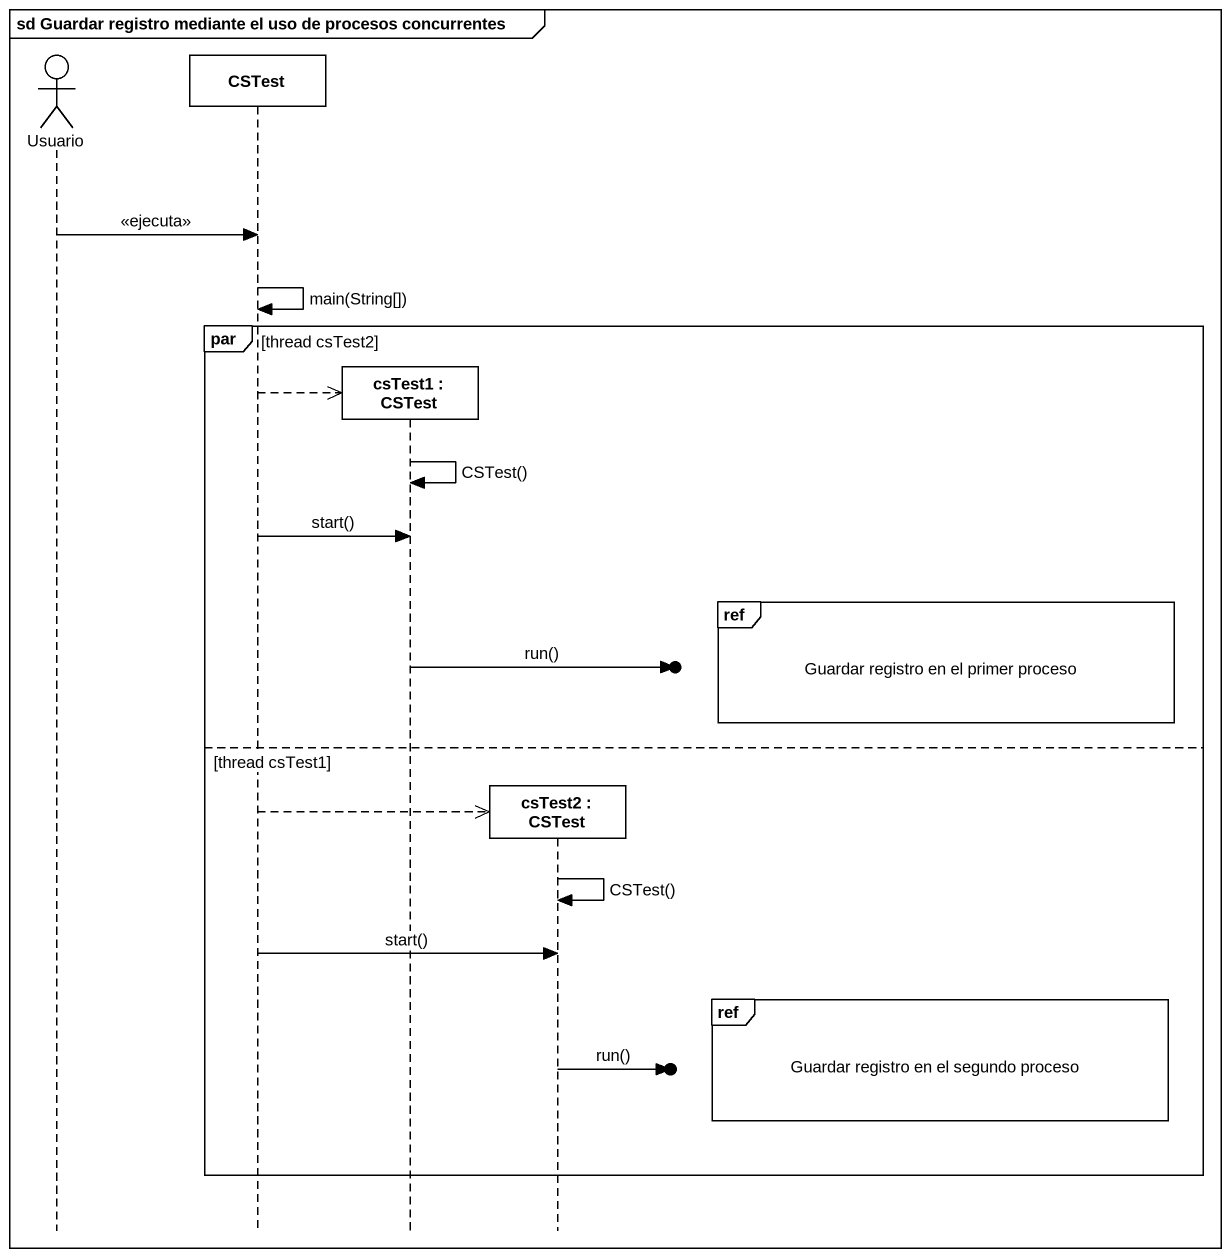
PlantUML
@startuml
mainframe sd Guardar registro mediante el uso de procesos concurrentes
hide footbox
actor Usuario
participant CSTest
participant "csTest1 : CSTest" as csTest1
participant "csTest2 : CSTest" as csTest2

Usuario -> CSTest : <<ejecuta>>
CSTest -> CSTest : main(String[])
par thread csTest2
  CSTest -->> csTest1 **
  csTest1 -> csTest1 : CSTest()
  CSTest -> csTest1 : start()
  ref over csTest2 : Guardar registro en el primer proceso
  csTest1 ->o] : run()
else thread csTest1
  CSTest -->> csTest2 **
  csTest2 -> csTest2 : CSTest()
  CSTest -> csTest2 : start()
  ref over csTest2 : Guardar registro en el segundo proceso
  csTest2 ->o] : run()
end
@enduml
